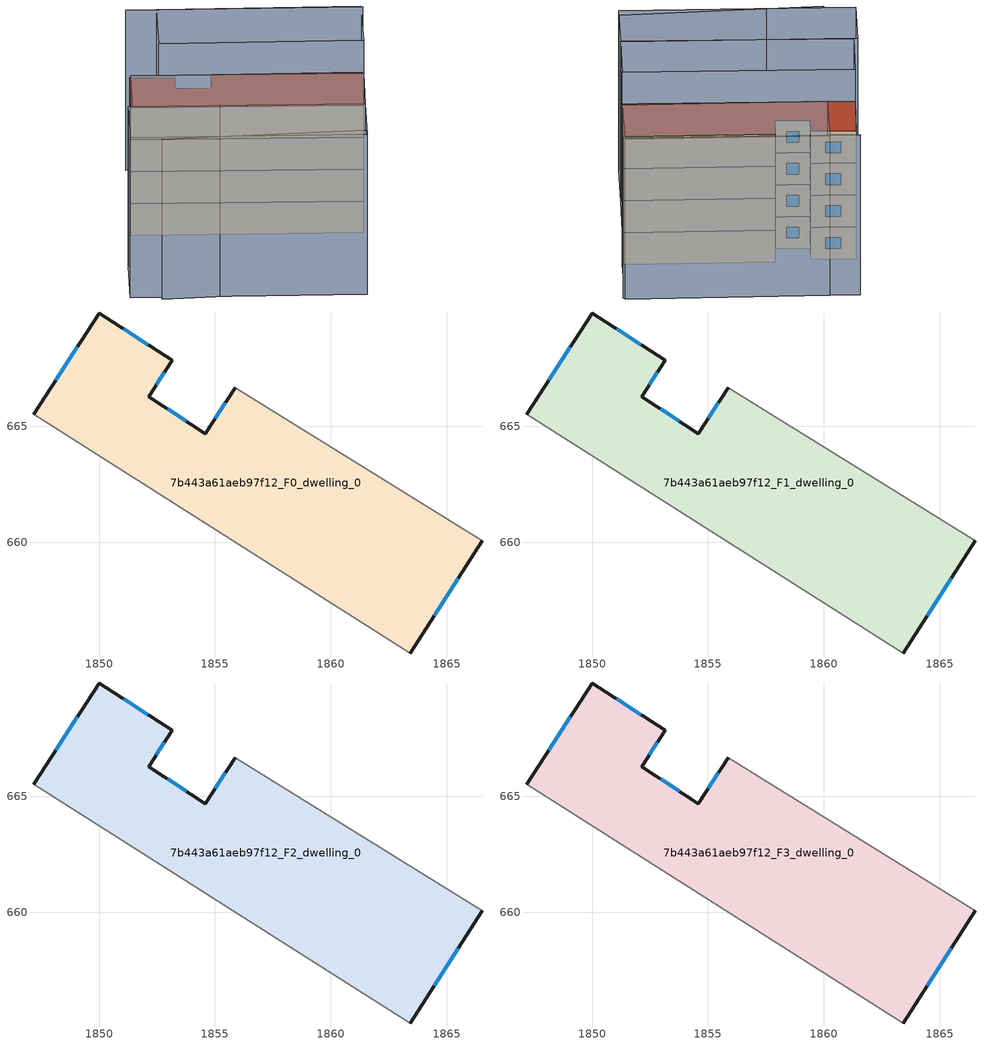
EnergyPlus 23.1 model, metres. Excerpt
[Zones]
7b443a61aeb97f12_F0_dwelling_0
 floor ground (EU_floor_Construction): 1866.53,660.06 1863.43,655.22 1847.19,665.53 1850.01,669.89 1853.16,667.85 1852.14,666.28 1854.59,664.69 1855.87,666.67 z0
 wall outside (EU_wall_Construction): 1855.87,666.67 1854.59,664.69 1852.14,666.28 1853.16,667.85 1850.01,669.89 1847.19,665.53 / 1863.43,655.22 1866.53,660.06 z0:3
 wall adiabatic (EU_wall_Construction): 1866.53,660.06 1855.87,666.67 / 1847.19,665.53 1863.43,655.22 z0:3
 window (EU_Window_Construction): 1852.11,668.53 1851.06,669.21 / 1852.48,666.8 1852.82,667.33 / 1853.77,665.22 1852.95,665.75 / 1855.44,666.01 1855.01,665.35 / 1864.46,656.83 1865.49,658.45 / 1849.07,668.44 1848.13,666.98 z1:2
7b443a61aeb97f12_F1_dwelling_0
 floor to 7b443a61aeb97f12_F0_dwelling_0 (EU_floor_Construction): 1866.53,660.06 1863.43,655.22 1847.19,665.53 1850.01,669.89 1853.16,667.85 1852.14,666.28 1854.59,664.69 1855.87,666.67 z3
 wall outside (EU_wall_Construction): 1855.87,666.67 1854.59,664.69 1852.14,666.28 1853.16,667.85 1850.01,669.89 1847.19,665.53 / 1863.43,655.22 1866.53,660.06 z3:6
 wall adiabatic (EU_wall_Construction): 1866.53,660.06 1855.87,666.67 / 1847.19,665.53 1863.43,655.22 z3:6
 window (EU_Window_Construction): 1852.11,668.53 1851.06,669.21 / 1852.48,666.8 1852.82,667.33 / 1853.77,665.22 1852.95,665.75 / 1855.44,666.01 1855.01,665.35 / 1864.46,656.83 1865.49,658.45 / 1849.07,668.44 1848.13,666.98 z4:5
7b443a61aeb97f12_F2_dwelling_0
 floor to 7b443a61aeb97f12_F1_dwelling_0 (EU_floor_Construction): 1866.53,660.06 1863.43,655.22 1847.19,665.53 1850.01,669.89 1853.16,667.85 1852.14,666.28 1854.59,664.69 1855.87,666.67 z6
 wall outside (EU_wall_Construction): 1855.87,666.67 1854.59,664.69 1852.14,666.28 1853.16,667.85 1850.01,669.89 1847.19,665.53 / 1863.43,655.22 1866.53,660.06 z6:9
 wall adiabatic (EU_wall_Construction): 1866.53,660.06 1855.87,666.67 / 1847.19,665.53 1863.43,655.22 z6:9
 window (EU_Window_Construction): 1852.11,668.53 1851.06,669.21 / 1852.48,666.8 1852.82,667.33 / 1853.77,665.22 1852.95,665.75 / 1855.44,666.01 1855.01,665.35 / 1864.46,656.83 1865.49,658.45 / 1849.07,668.44 1848.13,666.98 z7:8
7b443a61aeb97f12_F3_dwelling_0
 floor to 7b443a61aeb97f12_F2_dwelling_0 (EU_floor_Construction): 1866.53,660.06 1863.43,655.22 1847.19,665.53 1850.01,669.89 1853.16,667.85 1852.14,666.28 1854.59,664.69 1855.87,666.67 z9
 wall outside (EU_wall_Construction): 1855.87,666.67 1854.59,664.69 1852.14,666.28 1853.16,667.85 1850.01,669.89 1847.19,665.53 / 1863.43,655.22 1866.53,660.06 z9:12
 wall adiabatic (EU_wall_Construction): 1866.53,660.06 1855.87,666.67 / 1847.19,665.53 1863.43,655.22 z9:12
 window (EU_Window_Construction): 1852.11,668.53 1851.06,669.21 / 1852.48,666.8 1852.82,667.33 / 1853.77,665.22 1852.95,665.75 / 1855.44,666.01 1855.01,665.35 / 1864.46,656.83 1865.49,658.45 / 1849.07,668.44 1848.13,666.98 z10:11
 roof outside (EU_roof_Construction): 1863.43,655.22 1866.53,660.06 1855.87,666.67 1854.59,664.69 1852.14,666.28 1853.16,667.85 1850.01,669.89 1847.19,665.53 z12
shading: 1843.19,654.94 1858.1,646.86 / 1869.79,664.85 1853.2,675.24 / 1843.99,661.16 1860.58,650.77 / 1860.58,650.77 1857.72,646.2 / 1857.72,646.2 1841.13,656.59 / 1841.13,656.59 1843.99,661.16 / 1847.17,665.54 1863.43,655.22 / 1863.43,655.22 1860.56,650.7 / 1860.56,650.7 1844.3,661.02 / 1844.3,661.02 1847.17,665.54 / 1852.21,668.89 1855.32,673.95 / 1855.32,673.95 1869.74,665.06 / 1869.74,665.06 1866.62,660 / 1866.62,660 1852.21,668.89 z0:15
[Building]
EU S2 Campaign: North Axis=0; Terrain=City; Solar Distribution=FullExterior
[Site:Location]
Bologna: Latitude=44.5; Longitude=11.25; Time Zone=1; Elevation=37
[SizingPeriod:WeatherFileDays]
AnnualSizingPeriod: Begin Month=1; Begin Day of Month=1; End Month=12; End Day of Month=31; Day of Week for Start Day=Monday; Use Weather File Daylight Saving Period=No; Use Weather File Rain and Snow Indicators=No
[MATERIAL]
EU_InternalMass_Material: Roughness=MediumRough; Thickness=0.1; Conductivity=1; Density=1800; Specific Heat=900; Thermal Absorptance=0.9; Solar Absorptance=0.7; Visible Absorptance=0.7
[MATERIAL:NOMASS] Roughness=MediumRough; Thermal Absorptance=0.9; Solar Absorptance=0.7; Visible Absorptance=0.7
Name | Thermal Resistance
EU_wall_NoMass | 0.937881
EU_roof_NoMass | 0.548572
EU_floor_NoMass | 0.71348
[WINDOWMATERIAL:SIMPLEGLAZINGSYSTEM]
EU_Window_SimpleGlazing: UFactor=4.25633; Solar Heat Gain Coefficient=0.85; Visible Transmittance=0.85
[CONSTRUCTION]
EU_wall_Construction: EU_wall_NoMass
EU_roof_Construction: EU_roof_NoMass
EU_floor_Construction: EU_floor_NoMass
EU_Window_Construction: EU_Window_SimpleGlazing
EU_InternalMass_Construction: EU_InternalMass_Material
[ZONE] Type=1; Multiplier=1; Ceiling Height=autocalculate; Floor Area=autocalculate; Part of Total Floor Area=Yes
Name | Volume
7b443a61aeb97f12_F0_dwelling_0 | 300.836
7b443a61aeb97f12_F1_dwelling_0; 7b443a61aeb97f12_F2_dwelling_0; 7b443a61aeb97f12_F3_dwelling_0 | 300.837
[INTERNALMASS] Construction=EU_InternalMass_Construction; Surface Area=100.279
Name | Zone or ZoneList
7b443a61aeb97f12_F0_dwelling_0_EU_InternalMass | 7b443a61aeb97f12_F0_dwelling_0
7b443a61aeb97f12_F1_dwelling_0_EU_InternalMass | 7b443a61aeb97f12_F1_dwelling_0
7b443a61aeb97f12_F2_dwelling_0_EU_InternalMass | 7b443a61aeb97f12_F2_dwelling_0
7b443a61aeb97f12_F3_dwelling_0_EU_InternalMass | 7b443a61aeb97f12_F3_dwelling_0
[OTHEREQUIPMENT] Fuel Type=Electricity; Design Level Calculation Method=Watts/Area; Power per Zone Floor Area=1; Fraction Latent=0; Fraction Radiant=0; Fraction Lost=0; Carbon Dioxide Generation Rate=0; EndUse Subcategory=EU_Step8_InternalGains
Name | Zone or ZoneList or Space or SpaceList | Schedule
EU_Step8_InternalGain_7b443a61aeb97f12_F0_dwelling_0_f000 | 7b443a61aeb97f12_F0_dwelling_0 | EU_Step8_GainSchedule_7b443a61aeb97f12_F0_dwelling_0_f000
EU_Step8_InternalGain_7b443a61aeb97f12_F1_dwelling_0_f000 | 7b443a61aeb97f12_F1_dwelling_0 | EU_Step8_GainSchedule_7b443a61aeb97f12_F1_dwelling_0_f000
EU_Step8_InternalGain_7b443a61aeb97f12_F2_dwelling_0_f000 | 7b443a61aeb97f12_F2_dwelling_0 | EU_Step8_GainSchedule_7b443a61aeb97f12_F2_dwelling_0_f000
EU_Step8_InternalGain_7b443a61aeb97f12_F3_dwelling_0_f000 | 7b443a61aeb97f12_F3_dwelling_0 | EU_Step8_GainSchedule_7b443a61aeb97f12_F3_dwelling_0_f000
[ZONEVENTILATION:DESIGNFLOWRATE] Schedule=EU_AlwaysOn; Design Flow Rate Calculation Method=AirChanges/Hour; Air Changes per Hour=0.687892; Ventilation Type=Natural; Fan Pressure Rise=0; Fan Total Efficiency=1; Constant Term Coefficient=1; Temperature Term Coefficient=0; Velocity Term Coefficient=0; Velocity Squared Term Coefficient=0; Minimum Indoor Temperature=-100; Maximum Indoor Temperature=100; Delta Temperature=-100; Minimum Outdoor Temperature=-100; Maximum Outdoor Temperature=100; Maximum Wind Speed=40
Name | Zone or ZoneList or Space or SpaceList
EU_ConstantAir_7b443a61aeb97f12_F0_dwelling_0 | 7b443a61aeb97f12_F0_dwelling_0
EU_ConstantAir_7b443a61aeb97f12_F1_dwelling_0 | 7b443a61aeb97f12_F1_dwelling_0
EU_ConstantAir_7b443a61aeb97f12_F2_dwelling_0 | 7b443a61aeb97f12_F2_dwelling_0
EU_ConstantAir_7b443a61aeb97f12_F3_dwelling_0 | 7b443a61aeb97f12_F3_dwelling_0
[HVACTEMPLATE:THERMOSTAT] Constant Heating Setpoint=20; Constant Cooling Setpoint=50
EU_HeatOnly_7b443a61aeb97f12_F0_dwelling_0; EU_HeatOnly_7b443a61aeb97f12_F1_dwelling_0; EU_HeatOnly_7b443a61aeb97f12_F2_dwelling_0; EU_HeatOnly_7b443a61aeb97f12_F3_dwelling_0
[HVACTEMPLATE:ZONE:IDEALLOADSAIRSYSTEM] System Availability Schedule=EU_AlwaysOn; Maximum Heating Supply Air Temperature=50; Minimum Cooling Supply Air Temperature=13; Maximum Heating Supply Air Humidity Ratio=0.0156; Minimum Cooling Supply Air Humidity Ratio=0.0077; Heating Limit=NoLimit; Cooling Limit=NoLimit; Heating Availability Schedule=EU_AlwaysOn; Cooling Availability Schedule=EU_CoolingOff; Dehumidification Control Type=ConstantSensibleHeatRatio; Cooling Sensible Heat Ratio=0.7; Dehumidification Setpoint=60; Humidification Control Type=None; Humidification Setpoint=30; Outdoor Air Method=None; Outdoor Air Flow Rate per Person=0.00944; Outdoor Air Flow Rate per Zone Floor Area=0; Outdoor Air Flow Rate per Zone=0; Demand Controlled Ventilation Type=None; Outdoor Air Economizer Type=NoEconomizer; Heat Recovery Type=None; Sensible Heat Recovery Effectiveness=0.7; Latent Heat Recovery Effectiveness=0.65
Name | Template Thermostat
7b443a61aeb97f12_F0_dwelling_0 | EU_HeatOnly_7b443a61aeb97f12_F0_dwelling_0
7b443a61aeb97f12_F1_dwelling_0 | EU_HeatOnly_7b443a61aeb97f12_F1_dwelling_0
7b443a61aeb97f12_F2_dwelling_0 | EU_HeatOnly_7b443a61aeb97f12_F2_dwelling_0
7b443a61aeb97f12_F3_dwelling_0 | EU_HeatOnly_7b443a61aeb97f12_F3_dwelling_0
[SIZING:ZONE] Zone Cooling Design Supply Air Temperature Input Method=SupplyAirTemperature; Zone Cooling Design Supply Air Temperature=13; Zone Heating Design Supply Air Temperature Input Method=SupplyAirTemperature; Zone Heating Design Supply Air Temperature=50; Zone Cooling Design Supply Air Humidity Ratio=0.008; Zone Heating Design Supply Air Humidity Ratio=0.008; Cooling Design Air Flow Method=DesignDay; Cooling Design Air Flow Rate=0; Cooling Minimum Air Flow per Zone Floor Area=0.000762; Cooling Minimum Air Flow=0; Cooling Minimum Air Flow Fraction=0.2; Heating Design Air Flow Method=DesignDay; Heating Design Air Flow Rate=0; Heating Maximum Air Flow per Zone Floor Area=0.002032; Heating Maximum Air Flow=0.141576; Heating Maximum Air Flow Fraction=0.3; Account for Dedicated Outdoor Air System=No; Dedicated Outdoor Air System Control Strategy=NeutralSupplyAir; Dedicated Outdoor Air Low Setpoint Temperature for Design=autosize; Dedicated Outdoor Air High Setpoint Temperature for Design=autosize; Zone Load Sizing Method=Sensible Load Only No Latent Load; Zone Latent Cooling Design Supply Air Humidity Ratio Input Method=HumidityRatioDifference; Zone Cooling Design Supply Air Humidity Ratio Difference=0.005; Zone Latent Heating Design Supply Air Humidity Ratio Input Method=HumidityRatioDifference; Zone Humidification Design Supply Air Humidity Ratio Difference=0.005
7b443a61aeb97f12_F0_dwelling_0; 7b443a61aeb97f12_F1_dwelling_0; 7b443a61aeb97f12_F2_dwelling_0; 7b443a61aeb97f12_F3_dwelling_0
[SCHEDULE:CONSTANT]
Name | Hourly Value
EU_AlwaysOn | 1
EU_CoolingOff | 0
[SCHEDULE:FILE] Column Number=1; Rows to Skip at Top=0; Number of Hours of Data=8760; Column Separator=Comma; Interpolate to Timestep=No; Minutes per Item=60; Adjust Schedule for Daylight Savings=Yes
Name | File
EU_Step8_GainSchedule_7b443a61aeb97f12_F0_dwelling_0_f000 | ../../schedules/7b443a61aeb97f12/7b443a61aeb97f12_F0_dwelling_0_f000_gain.csv
EU_Step8_GainSchedule_7b443a61aeb97f12_F1_dwelling_0_f000 | ../../schedules/7b443a61aeb97f12/7b443a61aeb97f12_F1_dwelling_0_f000_gain.csv
EU_Step8_GainSchedule_7b443a61aeb97f12_F2_dwelling_0_f000 | ../../schedules/7b443a61aeb97f12/7b443a61aeb97f12_F2_dwelling_0_f000_gain.csv
EU_Step8_GainSchedule_7b443a61aeb97f12_F3_dwelling_0_f000 | ../../schedules/7b443a61aeb97f12/7b443a61aeb97f12_F3_dwelling_0_f000_gain.csv
